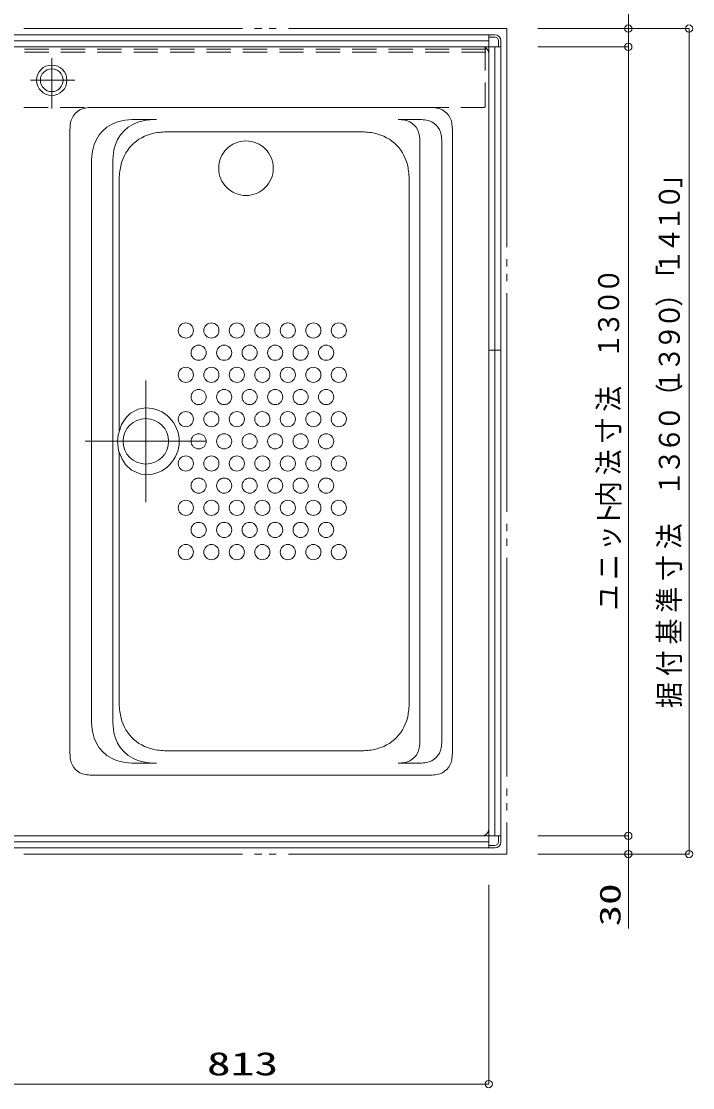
# Model space of a CAD drawing. Units: millimetres on the paper. Extents: x -305 to 305, y -152 to 152.
# Drawn here: x 19.1 to 74.4, y 11.8 to 99.7 of the extents above; entities that cross this region are included whole.
import ezdxf
from ezdxf.enums import TextEntityAlignment as Align

# ---------------------------------------------------------------- set-up
doc = ezdxf.new("R2010")
doc.units = ezdxf.units.MM
for name, pattern in [('DASHED2', [3, 2, -1]), ('LONG_CHAIN', [21, 18, -1, 1, -1]), ('LONG_DOUBLE_CHAIN', [21.8, 18, -1, 0.6, -0.6, 0.6, -1])]:
    doc.linetypes.add(name, pattern=pattern)
doc.layers.add('0-0_0', color=7, linetype='Continuous', lineweight=9)
doc.layers.add('0-1_VIEW0001', color=7, linetype='Continuous', lineweight=9)
doc.styles.add('ＭＳ ゴシック', font='')
doc.styles.get('ＭＳ ゴシック').set_extended_font_data('MS Gothic')

# ---------------------------------------------------------------- blocks, each defined once
blk = doc.blocks.new('_ORIGIN')
at = {"layer": '0-0_0'}
blk.add_line((0, 0), (-1, 0), dxfattribs=at)
blk.add_circle((0, 0), 0.5, dxfattribs=at)

msp = doc.modelspace()

# ---------------------------------------------------------------- linework, layer by layer
at = {"layer": '0-1_VIEW0001'}
for p, q in [((69.067, 99.674), (69.067, 100.274)), ((-27.434, 98.573), (57.566, 98.573)), ((-27.434, 98.573), (57.566, 98.573)), ((58.066, 98.573), (57.566, 98.573)), ((57.566, 98.573), (57.566, 98.173)), ((57.566, 31.573), (57.566, 98.573)), ((61.606, 99.073), (74.066, 99.073)), ((69.067, 99.074), (69.067, 97.574)), ((74.066, 31.673), (74.066, 98.473)), ((-28.434, 97.573), (58.566, 97.573)), ((-27.434, 98.073), (57.566, 98.073)), ((57.016, 97.574), (18.316, 97.574)), ((58.066, 98.373), (57.566, 98.373)), ((58.066, 32.573), (58.066, 97.573)), ((58.566, 97.573), (58.166, 97.573)), ((58.366, 97.573), (58.366, 98.073)), ((58.566, 97.573), (58.566, 98.073)), ((58.566, 97.573), (58.566, 32.573)), ((58.566, 32.573), (58.566, 97.573)), ((61.606, 97.573), (69.067, 97.573)), ((57.566, 33.123), (57.566, 97.024)), ((69.067, 96.974), (69.067, 96.374)), ((69.067, 96.973), (69.067, 33.173)), ((52.768, 92.574), (24.864, 92.574)), ((30.187, 91.582), (28.437, 91.582)), ((50.099, 91.582), (51.899, 91.582)), ((23.066, 90.776), (23.066, 39.371)), ((46.968, 90.573), (31.163, 90.573)), ((54.566, 39.371), (54.566, 90.776)), ((51.897, 89.784), (51.897, 40.363)), ((53.697, 89.784), (53.697, 40.363)), ((24.842, 87.987), (24.842, 42.16)), ((26.592, 87.987), (26.592, 42.16)), ((27.116, 86.44), (27.116, 65.973)), ((51.016, 86.434), (51.016, 43.713)), ((57.566, 72.573), (58.566, 72.573)), ((27.116, 43.707), (27.116, 64.174)), ((46.968, 39.573), (31.163, 39.573)), ((30.187, 38.565), (28.437, 38.565)), ((50.099, 38.565), (51.899, 38.565)), ((52.768, 37.573), (24.864, 37.573)), ((69.066, 33.173), (69.066, 33.773)), ((17.441, 32.573), (58.566, 32.573)), ((57.016, 32.573), (18.316, 32.573)), ((58.566, 32.573), (58.166, 32.573)), ((58.366, 32.573), (58.366, 32.073)), ((58.566, 32.573), (58.566, 32.073)), ((61.606, 32.573), (69.067, 32.573)), ((69.066, 32.573), (69.066, 31.073)), ((17.491, 32.073), (57.566, 32.073)), ((57.566, 31.573), (57.566, 31.973)), ((58.066, 31.773), (57.566, 31.773)), ((57.566, 31.573), (17.491, 31.573)), ((17.491, 31.573), (57.566, 31.573)), ((58.066, 31.573), (57.566, 31.573)), ((61.606, 31.073), (74.066, 31.073)), ((69.066, 30.473), (69.066, 29.873)), ((57.566, 28.533), (57.566, 12.125)), ((56.966, 12.125), (17.496, 12.125))]:
    msp.add_line(p, q, dxfattribs=at)
at = {"layer": '0-1_VIEW0001', "linetype": 'LONG_DOUBLE_CHAIN'}
msp.add_line((59.066, 99.073), (-28.934, 99.073), dxfattribs=at)
at = {"layer": '0-1_VIEW0001', "color": 6, "linetype": 'DASHED2'}
for p, q in [((57.266, 92.623), (57.266, 97.573)), ((57.316, 97.373), (-27.184, 97.373)), ((57.316, 97.123), (-27.184, 97.123)), ((57.266, 92.573), (-27.184, 92.573))]:
    msp.add_line(p, q, dxfattribs=at)
at = {"layer": '0-1_VIEW0001', "linetype": 'LONG_CHAIN'}
for p, q in [((21.566, 96.637), (21.566, 92.481)), ((19.8, 94.823), (23.463, 94.823)), ((29.316, 60.073), (29.316, 70.073)), ((24.316, 65.073), (34.316, 65.073))]:
    msp.add_line(p, q, dxfattribs=at)
at = {"layer": '0-1_VIEW0001'}
for points in [[(61.606, 99.074), (69.067, 99.074), (69.067, 123.416)], [(29.316, 67.823), (28.686, 67.721), (28.061, 67.389), (27.691, 67.043), (27.305, 66.459), (27.027, 65.574), (26.988, 65.073), (27.075, 64.329), (27.355, 63.591), (27.649, 63.154), (28.143, 62.698), (28.892, 62.369), (29.316, 62.323)], [(61.606, 31.073), (69.066, 31.073), (69.066, 24.948)]]:
    msp.add_lwpolyline(points, dxfattribs=at)
at = {"layer": '0-1_VIEW0001', "linetype": 'LONG_DOUBLE_CHAIN'}
msp.add_lwpolyline([(59.066, 99.073), (59.066, 31.073), (17.491, 31.073)], dxfattribs=at)
at = {"layer": '0-1_VIEW0001'}
for centre, radius in [((21.566, 94.823), 1.25), ((21.566, 94.823), 0.94), ((32.616, 74.198), 0.625), ((34.716, 74.198), 0.625), ((36.816, 74.198), 0.625), ((38.916, 74.198), 0.625), ((41.016, 74.198), 0.625), ((43.116, 74.198), 0.625), ((45.216, 74.198), 0.625), ((33.666, 72.373), 0.625), ((35.766, 72.373), 0.625), ((37.866, 72.373), 0.625), ((39.966, 72.373), 0.625), ((42.066, 72.373), 0.625), ((44.166, 72.373), 0.625), ((32.616, 70.548), 0.625), ((34.716, 70.548), 0.625), ((36.816, 70.548), 0.625), ((38.916, 70.548), 0.625), ((41.016, 70.548), 0.625), ((43.116, 70.548), 0.625), ((45.216, 70.548), 0.625), ((33.666, 68.723), 0.625), ((35.766, 68.723), 0.625), ((37.866, 68.723), 0.625), ((39.966, 68.723), 0.625), ((42.066, 68.723), 0.625), ((44.166, 68.723), 0.625), ((29.316, 65.073), 1.875), ((32.616, 66.898), 0.625), ((34.716, 66.898), 0.625), ((36.816, 66.898), 0.625), ((38.916, 66.898), 0.625), ((41.016, 66.898), 0.625), ((43.116, 66.898), 0.625), ((45.216, 66.898), 0.625), ((33.666, 65.073), 0.625), ((35.766, 65.073), 0.625), ((37.866, 65.073), 0.625), ((39.966, 65.073), 0.625), ((42.066, 65.073), 0.625), ((44.166, 65.073), 0.625), ((32.616, 63.248), 0.625), ((34.716, 63.248), 0.625), ((36.816, 63.248), 0.625), ((38.916, 63.248), 0.625), ((41.016, 63.248), 0.625), ((43.116, 63.248), 0.625), ((45.216, 63.248), 0.625), ((33.666, 61.423), 0.625), ((35.766, 61.423), 0.625), ((37.866, 61.423), 0.625), ((39.966, 61.423), 0.625), ((42.066, 61.423), 0.625), ((44.166, 61.423), 0.625), ((32.616, 59.598), 0.625), ((34.716, 59.598), 0.625), ((36.816, 59.598), 0.625), ((38.916, 59.598), 0.625), ((41.016, 59.598), 0.625), ((43.116, 59.598), 0.625), ((45.216, 59.598), 0.625), ((33.666, 57.773), 0.625), ((35.766, 57.773), 0.625), ((37.866, 57.773), 0.625), ((39.966, 57.773), 0.625), ((42.066, 57.773), 0.625), ((44.166, 57.773), 0.625), ((32.616, 55.948), 0.625), ((34.716, 55.948), 0.625), ((36.816, 55.948), 0.625), ((38.916, 55.948), 0.625), ((41.016, 55.948), 0.625), ((43.116, 55.948), 0.625), ((45.216, 55.948), 0.625)]:
    msp.add_circle(centre, radius, dxfattribs=at)
at = {"layer": '0-1_VIEW0001', "linetype": 'LONG_DOUBLE_CHAIN'}
msp.add_circle((37.566, 87.573), 2.25, dxfattribs=at)
at = {"layer": '0-1_VIEW0001'}
for centre, radius, start, end in [((58.066, 98.073), 0.5, 0, 90), ((57.016, 97.024), 0.55, 359.99999, 90), ((58.066, 98.073), 0.3, 0, 90), ((24.591, 91.049), 1.5, 100.47531, 169.52469), ((24.864, 89.574), 3, 90, 100.47531), ((52.768, 89.574), 3, 79.52469, 90), ((53.041, 91.049), 1.5, 10.47532, 79.52469), ((27.892, 88.532), 3, 100.47531, 169.52469), ((29.642, 88.532), 3, 100.47531, 169.52469), ((28.437, 85.582), 6, 90, 100.47531), ((30.187, 85.582), 6, 90, 100.47531), ((50.099, 88.582), 3, 79.52469, 90), ((50.372, 90.057), 1.5, 10.47532, 79.52469), ((51.899, 88.582), 3, 79.52469, 90), ((52.172, 90.057), 1.5, 10.47532, 79.52469), ((26.066, 90.776), 3, 169.52469, 180), ((31.163, 84.573), 6, 90, 101.47834), ((46.968, 84.573), 6, 78.52166, 90), ((51.566, 90.776), 3, 359.99999, 10.47532), ((30.666, 87.023), 3.5, 101.47834, 170.30368), ((47.466, 87.023), 3.5, 9.69632, 78.52166), ((48.897, 89.784), 3, 359.99999, 10.47532), ((50.697, 89.784), 3, 359.99999, 10.47532), ((30.842, 87.987), 6, 169.52469, 180), ((32.592, 87.987), 6, 169.52469, 180), ((34.116, 86.434), 7, 170.30368, 180), ((44.016, 86.434), 7, 359.99999, 9.69632), ((29.316, 65.073), 2.75, 270, 90), ((34.116, 43.713), 7, 180, 189.69632), ((44.016, 43.713), 7, 350.30368, 0.00001), ((30.666, 43.123), 3.5, 189.69632, 258.52166), ((47.466, 43.123), 3.5, 281.47834, 350.30368), ((30.842, 42.16), 6, 180, 190.47531), ((32.592, 42.16), 6, 180, 190.47531), ((27.892, 41.615), 3, 190.47531, 259.52469), ((29.642, 41.615), 3, 190.47531, 259.52469), ((31.163, 45.573), 6, 258.52166, 270), ((46.968, 45.573), 6, 270, 281.47834), ((50.372, 40.09), 1.5, 280.47531, 349.52468), ((48.897, 40.363), 3, 349.52468, 0.00001), ((52.172, 40.09), 1.5, 280.47531, 349.52468), ((50.697, 40.363), 3, 349.52468, 0.00001), ((26.066, 39.371), 3, 180, 190.47531), ((24.591, 39.098), 1.5, 190.47531, 259.52468), ((28.437, 44.565), 6, 259.52469, 270), ((30.187, 44.565), 6, 259.52469, 270), ((53.041, 39.098), 1.5, 280.47531, 349.52468), ((51.566, 39.371), 3, 349.52468, 0.00001), ((50.099, 41.565), 3, 270, 280.47531), ((51.899, 41.565), 3, 270, 280.47531), ((24.864, 40.573), 3, 259.52469, 270), ((52.768, 40.573), 3, 270, 280.47531), ((57.016, 33.123), 0.55, 270, 0.00001), ((58.066, 32.073), 0.3, 270, 0), ((58.066, 32.073), 0.5, 270, 0)]:
    msp.add_arc(centre, radius, start, end, dxfattribs=at)

# ---------------------------------------------------------------- block references
at = {"layer": '0-1_VIEW0001', "xscale": 0.6, "yscale": 0.6}
for p, rotation in [((69.067, 99.074), 270), ((74.066, 99.073), 90), ((69.067, 97.574), 90), ((69.067, 97.573), 90), ((69.066, 32.573), 270), ((69.067, 32.573), 270), ((74.066, 31.073), 270), ((69.066, 31.073), 90)]:
    msp.add_blockref('_ORIGIN', p, dxfattribs=dict(at, rotation=rotation))
msp.add_blockref('_ORIGIN', (57.566, 12.125), dxfattribs=at)

# ---------------------------------------------------------------- texts
at = {"layer": '0-1_VIEW0001', "style": 'ＭＳ ゴシック'}
for s, width, p in [('」', 0.9, (73.827, 85.946)), ('０', 0.9, (73.827, 84.157)), ('１', 0.9, (73.827, 82.368)), ('４', 0.9, (73.827, 80.578)), ('１', 0.9, (73.827, 78.789)), ('「', 0.9, (73.827, 77.481)), ('０', 0.9, (68.828, 77.235)), ('０', 0.9, (68.828, 75.446)), ('）', 0.9, (73.827, 76.172)), ('０', 0.9, (73.827, 74.383)), ('３', 0.9, (68.828, 73.656)), ('９', 0.9, (73.827, 72.594)), ('１', 0.9, (68.828, 71.867)), ('３', 0.9, (73.827, 70.804)), ('１', 0.9, (73.827, 69.015)), ('法', 0.9, (68.828, 67.511)), ('（', 0.9, (73.827, 67.707)), ('寸', 0.9, (68.828, 64.894)), ('０', 0.9, (73.827, 65.917)), ('６', 0.9, (73.827, 64.128)), ('法', 0.9, (68.828, 62.277)), ('３', 0.9, (73.827, 62.339)), ('内', 0.9, (68.828, 59.66)), ('１', 0.9, (73.827, 60.55)), ('ト', 0.9, (68.828, 57.962)), ('法', 0.9, (73.827, 56.194)), ('ッ', 0.9, (68.828, 56.04)), ('ニ', 0.9, (68.828, 53.658)), ('寸', 0.9, (73.827, 53.577)), ('ユ', 0.9, (68.828, 51.144)), ('準', 0.9, (73.827, 50.959)), ('基', 0.9, (73.827, 48.342)), ('付', 0.9, (73.827, 45.725)), ('据', 0.9, (73.827, 43.108)), ('30', 1.5, (68.941, 25.12))]:
    msp.add_text(s, height=1.73, rotation=90, dxfattribs=dict(at, width=width)).set_placement(p, align=Align.BOTTOM_LEFT)
at = {"layer": '0-1_VIEW0001', "style": 'ＭＳ ゴシック', "width": 1.5}
msp.add_text('813', height=1.921, dxfattribs=at).set_placement((34.344, 12.264), align=Align.BOTTOM_LEFT)

doc.saveas('drawing.dxf')
